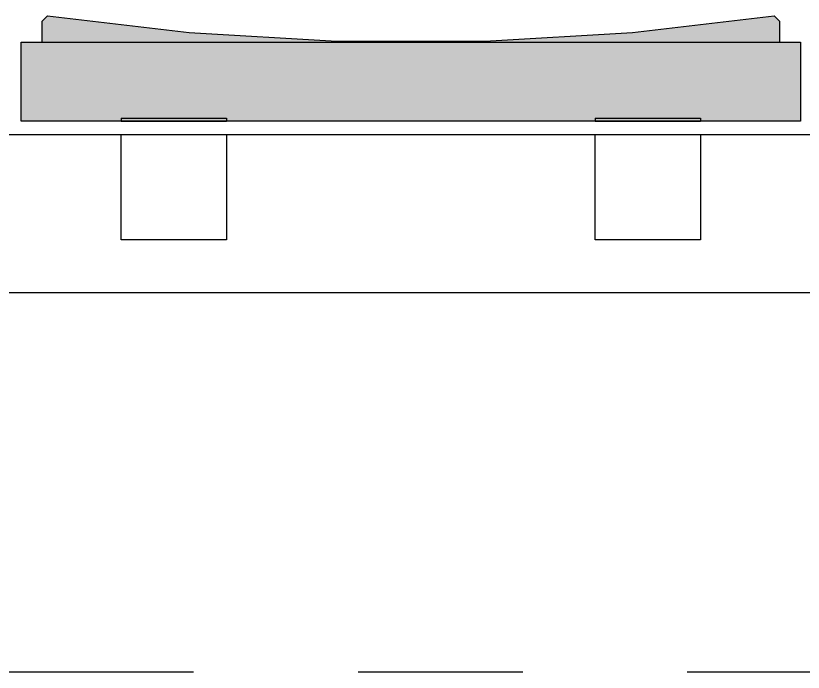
# Model space of a CAD drawing. Header units: millimetres. Extents: x 2519235 to 7246330, y 25937 to 201821.
# Drawn here: x 2745944 to 2747439, y 148842 to 150087 of the extents above; entities that cross this region are included whole.
import ezdxf
from ezdxf.enums import TextEntityAlignment as Align

# ---------------------------------------------------------------- set-up
doc = ezdxf.new("R2010")
doc.units = ezdxf.units.MM
doc.set_wipeout_variables(frame=1)
doc.linetypes.add('TA_GL_005.00000', pattern=[13.75, 5, -1.25, 1.25, -1.25, 5])
for name, color, linetype in [('000 - 0_SYM_DWG_GRID-BUBBLE_MAIN_COLOR_1', 7, 'Continuous'), ('000 - 0_SYM_DWG_GRIDLINE_MAIN_COLOR_251', 7, 'Continuous'), ('000 - CONCRETE_COL_CUT_COLOR_1', 7, 'Continuous'), ('000 - CONCRETE_COL_HATCH_', 7, 'Continuous'), ('000 - CONCRETE_COL_WIPEOUT_', 7, 'Continuous'), ('000 - CONCRETE_PRECAST_CUT_COLOR_4', 7, 'Continuous'), ('_PLATE-200', 7, 'Continuous'), ('_Wall-PRECAST', 7, 'Continuous'), ('Xref-PLAN-106.940$0$_Beam', 7, 'Continuous')]:
    doc.layers.add(name, color=color, linetype=linetype)
doc.styles.add('Arial', font='arial.ttf', dxfattribs={"height": 300})
doc.styles.add('TA', font='', dxfattribs={"height": 4.5})
doc.styles.get('TA').set_extended_font_data('Cordia New')

# ---------------------------------------------------------------- blocks, each defined once
blk = doc.blocks.new('Xref-PLAN-106.940')
at = {"layer": 'Xref-PLAN-106.940$0$_Beam', "color": 7}
for p, q in [((146169.2, 23258.4), (148619.3, 23258.4)), ((146169.2, 22958.4), (148619.3, 22958.4))]:
    blk.add_line(p, q, dxfattribs=at)
blk = doc.blocks.new('*U1098')
at = {"layer": '000 - 0_SYM_DWG_GRIDLINE_MAIN_COLOR_251', "color": 7, "linetype": 'ByBlock', "ltscale": 5}
blk.add_line((2, 0), (-866, 0), dxfattribs=at)
at = {"color": 7, "style": 'TA', "flags": 1}
blk.add_attdef('LOCATION', (6, -6), '', height=4.5, rotation=270, dxfattribs=at)
at = {"layer": '000 - 0_SYM_DWG_GRID-BUBBLE_MAIN_COLOR_1', "color": 7, "style": 'Arial'}
blk.add_attdef('GRID-HEAD', text='', height=4, rotation=180, dxfattribs=at).set_placement((22, 0), align=Align.MIDDLE_CENTER)
blk = doc.blocks.new('W-1-PP17-ENT1_REV02_20260415-161303_PP17_ENT1_MAIN_DIMS_PL')
at = {"layer": '000 - 0_SYM_DWG_GRIDLINE_MAIN_COLOR_251', "color": 7, "linetype": 'TA_GL_005.00000', "xscale": 50, "yscale": 50, "zscale": 50, "rotation": 180}
blk.add_blockref('*U1098', (-18300, 0), dxfattribs=at)
blk = doc.blocks.new('*U2084')
at = {"layer": '000 - CONCRETE_COL_HATCH_'}
h = blk.add_hatch(dxfattribs=at)
h.set_pattern_fill('AR-CONC', scale=0.04)
h.set_pattern_definition([(50, (60680, -847686.821), (7.28738676, -0.63756342), [0.762, -8.382]), (355, (60680, -847686.821), (-1.40973686, 7.64227381), [0.6096, -6.70562337]), (100.4514447, (60680.607, -847686.874), (5.877649884, 7.004710076), [0.64760035, -7.123609784]), (46.1842, (60680, -847684.789), (10.84316164, -1.68169312), [1.143, -12.573]), (96.6355576, (60680.904, -847684.929), (9.49616536, 9.89704498), [0.97140093, -10.68542433]), (351.1841512, (60680, -847684.789), (9.49616536, 9.89704498), [0.91439868, -10.05838928]), (21, (60681.016, -847685.297), (6.06457565, -4.090607927), [0.762, -8.382]), (326, (60681.016, -847685.297), (2.472081134, 7.367518645), [0.6096, -6.7056]), (71.451445, (60681.5214, -847685.638), (8.53665677, 3.276910755), [0.64760035, -7.123597504]), (37.5, (60680, -847686.8212), (0.12354413, 3.382201555), [0, -6.62432, 0, -6.8072, 0, -6.731]), (7.5, (60680, -847686.8212), (2.6727865, 4.007222993), [0, -3.88112, 0, -6.47192, 0, -2.5654]), (327.5, (60677.7343, -847686.8212), (5.423623807, -0.22914976), [0, -2.54, 0, -7.9248, 0, -10.5156]), (317.5, (60676.7183, -847686.821), (5.925167255, 1.017059641), [0, -3.302, 0, -5.26288, 0, -7.4676])])
h.paths.add_polyline_path([(0, 0), (0, 150), (40, 150), (40, 190), (50, 200), (319.1, 168), (599.5, 152), (880.5, 152), (1160.9, 168), (1430, 200), (1440, 190), (1440, 150), (1480, 150), (1480, 0)])
at = {"layer": '000 - CONCRETE_COL_CUT_COLOR_1', "color": 7, "lineweight": -2}
blk.add_lwpolyline([(0, 0), (0, 150), (40, 150), (40, 190), (50, 200), (319.1, 168), (599.5, 152), (880.5, 152), (1160.9, 168), (1430, 200), (1440, 190), (1440, 150), (1480, 150), (1480, 0), (1480, 0), (1480, 0), (1480, 0), (1480, 0), (1480, 0), (1480, 0), (1480, 0), (1480, 0), (1480, 0), (1480, 0), (1480, 0), (1480, 0), (1480, 0), (1480, 0), (1480, 0), (1480, 0), (1480, 0), (1480, 0), (1480, 0), (1480, 0), (1480, 0), (1480, 0), (1480, 0), (1480, 0), (1480, 0), (1480, 0), (1480, 0), (1480, 0), (1480, 0), (1480, 0), (1480, 0), (1480, 0), (1480, 0), (1480, 0)], close=True, dxfattribs=at)
blk = doc.blocks.new('A$C6d15e31b')
at = {"layer": '_PLATE-200', "color": 7}
for points in [[(11800, 0), (11800, -200), (11600, -200), (11600, 0)], [(12700, 0), (12700, -200), (12500, -200), (12500, 0)]]:
    blk.add_lwpolyline(points, close=True, dxfattribs=at)
at = {"layer": '_Wall-PRECAST', "color": 7}
for p, q in [((11450, 215), (11460, 225)), ((11460, 225), (11729.1, 193)), ((12570.9, 193), (12840, 225)), ((12840, 225), (12850, 215)), ((11450, 175), (11450, 215)), ((12850, 215), (12850, 175)), ((11729.1, 193), (12009.5, 177)), ((12290.5, 177), (12570.9, 193)), ((11410, 25), (11410, 175)), ((11410, 175), (12890, 175)), ((12009.5, 177), (12290.5, 177)), ((12890, 175), (12890, 25)), ((11600, 31), (11800, 31)), ((11600, 31), (11600, 25)), ((11600, 31), (11800, 31)), ((11600, 31), (11600, 25)), ((11800, 31), (11800, 25)), ((11800, 31), (11800, 25)), ((12500, 31), (12700, 31)), ((12500, 31), (12500, 25)), ((12500, 31), (12700, 31)), ((12500, 31), (12500, 25)), ((12700, 31), (12700, 25)), ((12700, 31), (12700, 25)), ((12890, 25), (11410, 25)), ((11600, 25), (11800, 25)), ((11600, 25), (11800, 25)), ((12500, 25), (12700, 25)), ((12500, 25), (12700, 25))]:
    blk.add_line(p, q, dxfattribs=at)
at = {"color": 7}
for name, p in [('W-1-PP17-ENT1_REV02_20260415-161303_PP17_ENT1_MAIN_DIMS_PL', (0, 0)), ('Xref-PLAN-106.940', (-135619.3, -23258.4))]:
    blk.add_blockref(name, p, dxfattribs=at)
at = {"layer": '000 - CONCRETE_PRECAST_CUT_COLOR_4', "color": 7}
blk.add_blockref('*U2084', (11410, 25), dxfattribs=at)
blk = doc.blocks.new('*U1097')
at = {"layer": '000 - 0_SYM_DWG_GRIDLINE_MAIN_COLOR_251', "color": 7, "linetype": 'ByBlock', "ltscale": 5}
blk.add_line((10, 0), (-265.695, 0), dxfattribs=at)
at = {"color": 7, "style": 'TA', "flags": 1}
blk.add_attdef('LOCATION', (6, -6), '', height=4.5, rotation=270, dxfattribs=at)

msp = doc.modelspace()

# ---------------------------------------------------------------- block references
at = {"color": 7}
msp.add_blockref('A$C6d15e31b', (2734544.161, 149862.194), dxfattribs=at)

# ---------------------------------------------------------------- next in the draw order: block references
at = {"layer": '000 - 0_SYM_DWG_GRIDLINE_MAIN_COLOR_251', "color": 7, "linetype": 'TA_GL_005.00000', "xscale": 50, "yscale": 50, "zscale": 50}
msp.add_blockref('*U1097', (2752344.004, 148841.957), dxfattribs=at)

doc.saveas('drawing.dxf')
